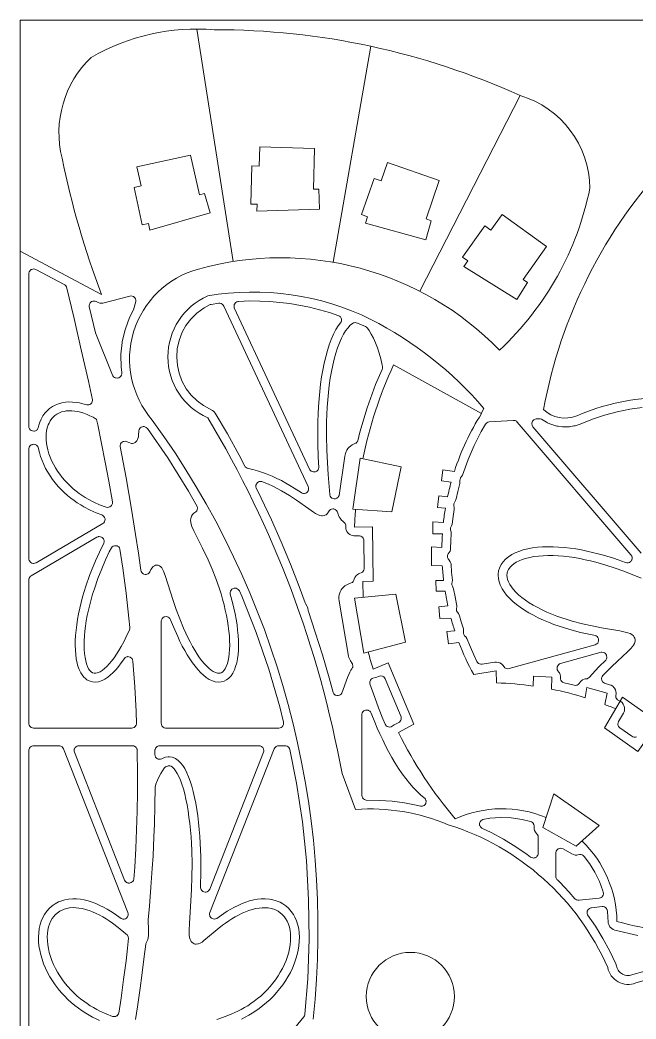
# Model space of a CAD drawing. Header units: inches. Extents: x 36 to 188, y -75 to 56.
# Drawn here: x 146.25 to 161.62, y 30.96 to 55.9 of the extents above; entities that cross this region are included whole.
import ezdxf

# ---------------------------------------------------------------- set-up
doc = ezdxf.new("R2010")
doc.units = ezdxf.units.IN
doc.layers.add('01_ORIGINAL_PLAN', color=7, linetype='CONTINUOUS', lineweight=20)
doc.layers.add('02_CONCEPT_CLOSED_AREAS', color=7, linetype='CONTINUOUS', lineweight=15)

# ---------------------------------------------------------------- blocks, each defined once
blk = doc.blocks.new('03_STARFISH')
at = {"layer": '01_ORIGINAL_PLAN'}
for p, q in [((36.248, 17.906), (36.248, 55.9)), ((36.248, 55.9), (71.442, 55.9))]:
    blk.add_line(p, q, dxfattribs=at)
for points in [[(40.658, 55.675), (41.569, 49.871)], [(45, 55.245), (44.06, 49.85)], [(48.726, 54.013), (46.225, 49.126)], [(38.284, 49.049), (36.248, 50.129)], [(47.087, 44.63), (46.802, 44.667), (46.766, 44.393), (47.006, 44.362)], [(46.916, 43.993), (46.696, 44.016), (46.666, 43.73), (46.862, 43.709)], [(45.044, 43.247), (44.595, 43.241)], [(44.807, 41.482), (44.799, 41.881), (45.061, 41.886), (45.044, 43.247)], [(46.813, 43.357), (46.546, 43.371), (46.546, 43.074), (46.789, 43.074)], [(46.775, 42.728), (46.519, 42.748), (46.519, 42.277), (46.786, 42.274)], [(46.818, 41.908), (46.625, 41.902), (46.633, 41.638), (46.856, 41.638)], [(46.926, 41.27), (46.702, 41.249), (46.728, 40.961), (47.002, 40.962)], [(47.096, 40.651), (46.9, 40.63)], [(46.9, 40.63), (46.939, 40.324), (47.2, 40.358)], [(46.075, 38.317), (45.433, 39.849), (45.059, 39.693)], [(49.053, 39.272), (49.062, 39.519), (49.515, 39.492), (49.513, 39.194)], [(50.35, 38.981), (50.396, 39.232), (50.902, 39.093), (50.842, 38.811)], [(51.286, 38.996), (52.178, 38.364), (51.665, 37.64), (50.837, 38.227), (51.286, 38.996)], [(46.075, 38.317), (45.692, 38.109)], [(49.567, 36.583), (50.703, 35.787), (50.129, 35.27), (49.295, 35.742), (49.567, 36.583)]]:
    blk.add_lwpolyline(points, dxfattribs=at)
for points in [[(43.572, 51.68), (43.598, 52.69), (42.23, 52.734), (42.214, 52.252), (42.035, 52.258), (42.004, 51.303), (42.163, 51.298), (42.158, 51.123), (43.721, 51.177), (43.704, 51.675)], [(40.725, 51.537), (40.502, 52.523), (39.164, 52.23), (39.268, 51.758), (39.093, 51.72), (39.298, 50.787), (39.453, 50.821), (39.491, 50.65), (40.993, 51.087), (40.853, 51.565)], [(46.381, 50.933), (46.709, 51.889), (45.415, 52.34), (45.257, 51.885), (45.088, 51.944), (44.773, 51.041), (44.923, 50.989), (44.866, 50.824), (46.374, 50.409), (46.506, 50.889)], [(48.804, 49.422), (49.389, 50.246), (48.277, 51.045), (47.995, 50.654), (47.85, 50.758), (47.292, 49.982), (47.421, 49.889), (47.319, 49.747), (48.648, 48.921), (48.911, 49.345)], [(45.757, 44.748), (44.738, 44.957), (44.556, 43.684), (45.524, 43.622)], [(45.629, 41.562), (44.593, 41.461), (44.828, 40.095), (45.865, 40.369)]]:
    blk.add_lwpolyline(points, close=True, dxfattribs=at)
for points in [[(44.283, 37.084, 0.090917), (40.931, 45.968, -0.652582), (40.931, 49.011, -0.158741), (45.004, 48.425, -0.098355), (47.824, 46.203), (47.755, 46.078)], [(47.087, 44.63, -0.062406), (47.763, 46.073), (45.572, 47.29, 0.058367), (44.801, 44.944, 0.058367)], [(50.14, 46.014, -0.546754), (57.65, 41.045, 0.171391), (58.184, 40.351, 0.171391)], [(46.916, 43.993, -0.01479), (47.006, 44.362, -0.01479)], [(44.621, 43.68, 0.010358), (44.595, 43.241)], [(46.813, 43.357, -0.013879), (46.862, 43.709)], [(46.775, 42.728, -0.013523), (46.789, 43.074, -0.013523)], [(46.818, 41.908, -0.014342), (46.786, 42.274)], [(46.926, 41.27, -0.014645), (46.856, 41.638)], [(47.096, 40.651, -0.012679), (47.002, 40.962)], [(48.142, 39.35), (48.13, 39.649), (47.57, 39.561, -0.034306), (47.2, 40.358, -0.034306)], [(44.936, 40.124, 0.010564), (45.059, 39.693, 0.010564)], [(45.692, 38.109, 0.060935), (47.109, 35.956, -0.206423), (49.375, 35.99)], [(59.998, 35.322), (60.235, 35.059), (61.831, 36.816), (61.933, 37.418, -0.214593), (63.522, 35.602, 0.212382), (64.188, 33.517, -0.642649), (62.166, 32.15, 0.132984), (51.615, 31.858, -0.471407), (50.913, 32.245)], [(46.935, 35.809, 0.119192), (44.621, 36.188), (44.283, 37.084)], [(50.274, 35.4, -0.198705), (51.143, 33.392, 0.063223), (53.473, 33.07)]]:
    blk.add_lwpolyline(points, format="xyb", dxfattribs=at)
blk.add_circle((45.989, 31.521), 1.1, dxfattribs=at)
for centre, radius, start, end in [((40.658, 50.423), 5.252, 85.2142, 120.0956), ((41.139, 37.317), 18.339, 65.5622, 90.1344), ((39.813, 53.089), 2.593, 133.6015, 194.2753), ((48.026, 51.672), 2.444, 0.7167, 73.3418), ((57.911, 56.571), 21.019, 191.3089, 200.9684), ((61.436, 43.951), 12.326, 136.7478, 169.6154), ((43.034, 53.196), 7.583, 313.0815, 348.6437), ((42.751, 42.34), 7.624, 44.2289, 105.6047), ((41.312, 47.434), 2.33, 105.2161, 220.7715), ((49.852, 46.755), 0.794, 227.0981, 291.2465), ((22.064, 33.195), 21.619, 354.0583, 36.0319), ((47.898, 31.093), 8.26, 81.9573, 88.3074), ((47.898, 31.093), 8.26, 72.7279, 78.7214), ((47.898, 31.093), 8.26, 67.0855, 69.118), ((44.996, 29.643), 6.464, 23.734, 72.5429)]:
    blk.add_arc(centre, radius, start, end, dxfattribs=at)
at = {"layer": '02_CONCEPT_CLOSED_AREAS'}
for points in [[(36.7, 45.714), (36.685, 45.686), (36.675, 45.674), (36.664, 45.663), (36.637, 45.646), (36.606, 45.637), (36.59, 45.636), (36.559, 45.639), (36.529, 45.651), (36.504, 45.67), (36.493, 45.682), (36.484, 45.695), (36.472, 45.724), (36.468, 45.756), (36.468, 49.564), (36.469, 49.579), (36.477, 49.609), (36.483, 49.623), (36.502, 49.647), (36.526, 49.667), (36.54, 49.674), (36.569, 49.682), (36.585, 49.684), (36.615, 49.681), (36.644, 49.67), (37.35, 49.295), (37.365, 49.286), (37.389, 49.263), (37.406, 49.234), (37.596, 48.447), (37.778, 47.666), (37.955, 46.885), (38.056, 46.417), (38.056, 46.402), (38.051, 46.371), (38.038, 46.343), (38.028, 46.33), (38.018, 46.319), (37.992, 46.301), (37.963, 46.29), (37.947, 46.288), (37.916, 46.289), (37.819, 46.318), (37.736, 46.338), (37.647, 46.353), (37.556, 46.362), (37.47, 46.364), (37.381, 46.358), (37.289, 46.342), (37.207, 46.319), (37.126, 46.286), (37.055, 46.248), (36.987, 46.2), (36.924, 46.145), (36.866, 46.08), (36.819, 46.014), (36.776, 45.936), (36.741, 45.856), (36.717, 45.781)], [(37.976, 48.751), (37.977, 48.782), (37.98, 48.797), (37.992, 48.825), (38.001, 48.838), (38.011, 48.849), (38.035, 48.868), (38.063, 48.88), (38.078, 48.883), (38.093, 48.884), (38.123, 48.881), (38.152, 48.87), (38.199, 48.846), (38.238, 48.834), (38.279, 48.829), (38.319, 48.832), (38.986, 49.006), (39.017, 49.01), (39.048, 49.006), (39.077, 48.993), (39.09, 48.985), (39.112, 48.962), (39.128, 48.935), (39.136, 48.905), (39.135, 48.873), (39.08, 48.66), (38.983, 48.472), (38.878, 48.193), (38.869, 48.166), (38.801, 47.877), (38.796, 47.849), (38.765, 47.557), (38.764, 47.529), (38.77, 47.238), (38.789, 47.095), (38.789, 47.063), (38.781, 47.033), (38.766, 47.005), (38.743, 46.983), (38.716, 46.967), (38.701, 46.962), (38.67, 46.957), (38.639, 46.962), (38.624, 46.967), (38.609, 46.974), (38.584, 46.993), (38.565, 47.018), (38.559, 47.033), (38.133, 48.092)], [(41.718, 45.034), (41.423, 45.564), (41.12, 46.08), (41.097, 46.113), (41.081, 46.129), (41.051, 46.153), (40.825, 46.275), (40.671, 46.388), (40.523, 46.532), (40.398, 46.695), (40.29, 46.89), (40.217, 47.083), (40.176, 47.27), (40.159, 47.481), (40.173, 47.692), (40.217, 47.896), (40.297, 48.105), (40.388, 48.27), (40.512, 48.434), (40.658, 48.58), (40.84, 48.714), (40.98, 48.788), (40.993, 48.794), (41.02, 48.801), (41.207, 48.826), (41.237, 48.826), (41.267, 48.818), (41.293, 48.804), (41.315, 48.783), (41.331, 48.758), (43.437, 44.249), (43.447, 44.219), (43.449, 44.204), (43.446, 44.173), (43.435, 44.143), (43.418, 44.118), (43.406, 44.107), (43.38, 44.09), (43.351, 44.08), (43.335, 44.078), (43.32, 44.078), (43.289, 44.085), (43.261, 44.099), (43.086, 44.215), (42.985, 44.277), (42.881, 44.338), (42.771, 44.399), (42.659, 44.456), (42.542, 44.51), (42.419, 44.561), (42.296, 44.606), (42.174, 44.645), (42.056, 44.676), (41.944, 44.699), (41.916, 44.709), (41.89, 44.726), (41.87, 44.748), (41.862, 44.761)], [(41.982, 48.888), (42.486, 48.875), (42.977, 48.824), (43.473, 48.733), (43.969, 48.601), (44.205, 48.516), (44.219, 48.508), (44.242, 48.487), (44.259, 48.459), (44.269, 48.429), (44.27, 48.413), (44.267, 48.381), (44.262, 48.366), (44.246, 48.338), (44.191, 48.263), (44.133, 48.169), (44.074, 48.055), (44.016, 47.924), (43.965, 47.788), (43.919, 47.645), (43.876, 47.49), (43.838, 47.328), (43.804, 47.16), (43.774, 46.989), (43.748, 46.805), (43.726, 46.623), (43.709, 46.438), (43.695, 46.248), (43.685, 46.061), (43.679, 45.876), (43.676, 45.689), (43.679, 45.328), (43.691, 44.989), (43.705, 44.728), (43.698, 44.697), (43.684, 44.669), (43.663, 44.646), (43.651, 44.636), (43.622, 44.623), (43.591, 44.617), (43.56, 44.619), (43.544, 44.624), (43.516, 44.638), (43.504, 44.648), (43.484, 44.672), (43.476, 44.686), (41.594, 48.717), (41.589, 48.748), (41.589, 48.764), (41.596, 48.794), (41.602, 48.808), (41.62, 48.834), (41.631, 48.845), (41.657, 48.862), (41.687, 48.872), (41.702, 48.873)], [(44.211, 44.031), (44.198, 44.002), (44.189, 43.989), (44.166, 43.967), (44.152, 43.958), (44.122, 43.947), (44.091, 43.944), (44.059, 43.95), (44.03, 43.963), (44.017, 43.973), (44.006, 43.984), (43.988, 44.011), (43.978, 44.041), (43.976, 44.057), (43.938, 44.549), (43.919, 44.841), (43.904, 45.164), (43.896, 45.508), (43.899, 45.868), (43.905, 46.053), (43.914, 46.235), (43.928, 46.418), (43.945, 46.599), (43.966, 46.777), (43.991, 46.954), (44.02, 47.123), (44.053, 47.285), (44.089, 47.435), (44.13, 47.581), (44.173, 47.716), (44.22, 47.84), (44.269, 47.953), (44.32, 48.052), (44.373, 48.138), (44.425, 48.209), (44.489, 48.277), (44.542, 48.319), (44.573, 48.335), (44.588, 48.34), (44.62, 48.344), (44.636, 48.343), (44.667, 48.334), (44.868, 48.245), (44.894, 48.229), (44.915, 48.207), (44.96, 48.147), (45.014, 48.06), (45.069, 47.953), (45.119, 47.84), (45.165, 47.716), (45.209, 47.581), (45.248, 47.439), (45.286, 47.281), (45.292, 47.249), (45.295, 47.22), (45.293, 47.206), (45.285, 47.178), (45.121, 46.796), (44.911, 46.214), (44.731, 45.609), (44.68, 45.396), (44.666, 45.369), (44.657, 45.358), (44.635, 45.338), (44.622, 45.331), (44.571, 45.309), (44.538, 45.292), (44.491, 45.258), (44.463, 45.233), (44.432, 45.199), (44.406, 45.162), (44.388, 45.128), (44.367, 45.075), (44.352, 45.012)], [(38.123, 45.954), (38.145, 45.934), (38.153, 45.922), (38.167, 45.895), (38.189, 45.794), (38.284, 45.326), (38.375, 44.858), (38.462, 44.39), (38.555, 43.871), (38.556, 43.856), (38.553, 43.825), (38.543, 43.795), (38.535, 43.782), (38.514, 43.759), (38.501, 43.75), (38.487, 43.742), (38.457, 43.733), (38.426, 43.731), (38.396, 43.738), (38.235, 43.799), (38.093, 43.862), (37.947, 43.938), (37.872, 43.982), (37.797, 44.03), (37.722, 44.082), (37.651, 44.136), (37.577, 44.196), (37.505, 44.261), (37.431, 44.333), (37.363, 44.405), (37.302, 44.477), (37.238, 44.56), (37.184, 44.637), (37.131, 44.721), (37.08, 44.812), (37.037, 44.9), (37.002, 44.982), (36.97, 45.07), (36.942, 45.165), (36.923, 45.245), (36.909, 45.33), (36.9, 45.422), (36.898, 45.494), (36.902, 45.571), (36.912, 45.645), (36.927, 45.714), (36.952, 45.79), (36.973, 45.838), (37.003, 45.893), (37.046, 45.952), (37.077, 45.986), (37.12, 46.025), (37.168, 46.058), (37.219, 46.086), (37.287, 46.113), (37.347, 46.129), (37.398, 46.138), (37.476, 46.144), (37.545, 46.142), (37.617, 46.135), (37.691, 46.122), (37.76, 46.106), (37.844, 46.08), (37.921, 46.051), (37.994, 46.02), (38.076, 45.981)], [(46.937, 42.436), (46.928, 42.45), (46.917, 42.479), (46.914, 42.495), (46.915, 42.526), (46.919, 42.542), (46.932, 42.571), (46.957, 42.605), (46.978, 42.642), (46.99, 42.679), (46.994, 42.703), (46.999, 42.894), (47.008, 43.083), (47.003, 43.124), (46.992, 43.159), (46.989, 43.19), (46.993, 43.22), (46.998, 43.234), (47.014, 43.267), (47.028, 43.309), (47.053, 43.504), (47.08, 43.675), (47.082, 43.716), (47.071, 43.793), (47.075, 43.824), (47.087, 43.854), (47.108, 43.886), (47.118, 43.905), (47.131, 43.946), (47.172, 44.125), (47.224, 44.326), (47.226, 44.37), (47.223, 44.406), (47.228, 44.439), (47.241, 44.469), (47.264, 44.499), (47.286, 44.536), (47.428, 44.929), (47.578, 45.276), (47.755, 45.627), (47.861, 45.807), (47.871, 45.82), (47.895, 45.843), (47.924, 45.859), (47.957, 45.865), (48.558, 45.904), (48.574, 45.904), (48.605, 45.898), (48.633, 45.883), (48.657, 45.862), (51.494, 42.543), (51.512, 42.517), (51.521, 42.487), (51.523, 42.471), (51.52, 42.44), (51.516, 42.425), (51.51, 42.41), (51.492, 42.384), (51.468, 42.364), (51.454, 42.357), (51.424, 42.347), (51.392, 42.346), (51.361, 42.353), (51.175, 42.42), (51.055, 42.461), (50.805, 42.538), (50.672, 42.575), (50.537, 42.609), (50.396, 42.642), (50.256, 42.67), (50.115, 42.694), (49.975, 42.714), (49.835, 42.73), (49.689, 42.742), (49.555, 42.748), (49.419, 42.749), (49.282, 42.744), (49.159, 42.734), (49.038, 42.718), (48.919, 42.697), (48.802, 42.668), (48.695, 42.633), (48.606, 42.596), (48.52, 42.552), (48.437, 42.498), (48.365, 42.44), (48.304, 42.375), (48.257, 42.308), (48.245, 42.289), (48.211, 42.215), (48.191, 42.145), (48.18, 42.064), (48.18, 42.041), (48.185, 41.955), (48.203, 41.874), (48.228, 41.801), (48.277, 41.702), (48.328, 41.622), (48.39, 41.541), (48.462, 41.462), (48.543, 41.385), (48.633, 41.31), (48.726, 41.24), (48.836, 41.166), (48.946, 41.1), (49.06, 41.037), (49.181, 40.976), (49.307, 40.918), (49.439, 40.862), (49.571, 40.811), (49.704, 40.764), (49.835, 40.721), (49.968, 40.681), (50.233, 40.611), (50.36, 40.582), (50.606, 40.529), (50.621, 40.523), (50.647, 40.505), (50.668, 40.481), (50.681, 40.452), (50.687, 40.42), (50.683, 40.388), (50.679, 40.373), (50.663, 40.345), (50.641, 40.322), (50.628, 40.313), (50.599, 40.3), (48.453, 39.708), (48.422, 39.703), (48.391, 39.707), (48.362, 39.719), (48.349, 39.727), (48.327, 39.749), (48.293, 39.796), (48.261, 39.825), (48.223, 39.848), (48.182, 39.862), (48.139, 39.868), (48.096, 39.866), (47.777, 39.816), (47.746, 39.815), (47.717, 39.822), (47.69, 39.836), (47.667, 39.856), (47.65, 39.882), (47.57, 40.047), (47.486, 40.238), (47.395, 40.46), (47.37, 40.497), (47.341, 40.528), (47.323, 40.556), (47.314, 40.588), (47.312, 40.605), (47.316, 40.654), (47.311, 40.697), (47.257, 40.87), (47.214, 41.021), (47.198, 41.062), (47.187, 41.081), (47.156, 41.121), (47.142, 41.151), (47.136, 41.183), (47.136, 41.2), (47.145, 41.25), (47.146, 41.272), (47.141, 41.316), (47.104, 41.494), (47.068, 41.696), (47.052, 41.738), (47.036, 41.767), (47.027, 41.799), (47.027, 41.833), (47.035, 41.868), (47.038, 41.911), (47.019, 42.11), (47.003, 42.311), (46.997, 42.338), (46.983, 42.373), (46.959, 42.41)], [(38.747, 45.254), (38.749, 45.285), (38.753, 45.3), (38.759, 45.314), (38.776, 45.34), (38.798, 45.36), (38.825, 45.375), (38.84, 45.379), (38.87, 45.382), (38.901, 45.377), (38.985, 45.339), (39.033, 45.33), (39.055, 45.33), (39.086, 45.337), (39.106, 45.344), (39.124, 45.354), (39.147, 45.374), (39.162, 45.39), (39.182, 45.424), (39.191, 45.448), (39.202, 45.492), (39.207, 45.534), (39.211, 45.644), (39.219, 45.675), (39.236, 45.703), (39.246, 45.715), (39.272, 45.734), (39.302, 45.745), (39.318, 45.748), (39.349, 45.747), (39.365, 45.743), (39.394, 45.73), (39.407, 45.721), (39.429, 45.697), (39.934, 44.968), (40.454, 44.138), (40.668, 43.756), (40.676, 43.724), (40.676, 43.708), (40.671, 43.676), (40.665, 43.661), (40.657, 43.646), (40.635, 43.622), (40.589, 43.587), (40.556, 43.554), (40.53, 43.515), (40.518, 43.488), (40.508, 43.449), (40.505, 43.409), (40.509, 43.357), (40.519, 43.31), (40.539, 43.25), (40.584, 43.147), (40.805, 42.711), (40.945, 42.418), (41.042, 42.193), (41.136, 41.952), (41.224, 41.7), (41.265, 41.569), (41.304, 41.436), (41.339, 41.302), (41.371, 41.168), (41.4, 41.034), (41.424, 40.902), (41.445, 40.772), (41.461, 40.645), (41.472, 40.521), (41.479, 40.397), (41.48, 40.289), (41.478, 40.181), (41.47, 40.081), (41.458, 39.989), (41.442, 39.905), (41.422, 39.832), (41.395, 39.757), (41.367, 39.702), (41.337, 39.659), (41.306, 39.628), (41.271, 39.604), (41.244, 39.594), (41.212, 39.59), (41.173, 39.594), (41.129, 39.606), (41.068, 39.636), (41.017, 39.669), (40.963, 39.713), (40.907, 39.766), (40.848, 39.829), (40.788, 39.901), (40.731, 39.977), (40.668, 40.07), (40.608, 40.165), (40.551, 40.262), (40.492, 40.372), (40.436, 40.482), (40.383, 40.594), (40.33, 40.712), (40.233, 40.949), (40.146, 41.181), (40.068, 41.407), (39.872, 42.03), (39.829, 42.143), (39.806, 42.191), (39.783, 42.226), (39.758, 42.253), (39.74, 42.267), (39.726, 42.276), (39.697, 42.286), (39.674, 42.291), (39.652, 42.291), (39.63, 42.286), (39.601, 42.276), (39.572, 42.256), (39.544, 42.226), (39.516, 42.182), (39.487, 42.119), (39.468, 42.094), (39.443, 42.075), (39.414, 42.062), (39.399, 42.059), (39.368, 42.059), (39.337, 42.067), (39.323, 42.073), (39.31, 42.082), (39.287, 42.104), (39.271, 42.131), (39.263, 42.162), (39.204, 42.585), (39.134, 43.056), (39.033, 43.685), (38.895, 44.469)], [(36.469, 45.202), (36.477, 45.232), (36.492, 45.259), (36.513, 45.281), (36.54, 45.297), (36.554, 45.302), (36.585, 45.307), (36.615, 45.304), (36.63, 45.299), (36.657, 45.285), (36.68, 45.264), (36.689, 45.251), (36.702, 45.223), (36.731, 45.101), (36.76, 45.002), (36.797, 44.902), (36.84, 44.801), (36.888, 44.705), (36.939, 44.613), (37.001, 44.515), (37.063, 44.426), (37.129, 44.342), (37.203, 44.254), (37.277, 44.176), (37.354, 44.1), (37.433, 44.03), (37.515, 43.962), (37.597, 43.901), (37.678, 43.844), (37.762, 43.792), (37.843, 43.744), (38.001, 43.662), (38.148, 43.597), (38.291, 43.542), (38.319, 43.527), (38.343, 43.506), (38.36, 43.479), (38.369, 43.448), (38.37, 43.432), (38.367, 43.4), (38.355, 43.371), (38.336, 43.345), (38.311, 43.326), (36.648, 42.35), (36.62, 42.338), (36.588, 42.333), (36.573, 42.334), (36.542, 42.342), (36.515, 42.358), (36.503, 42.368), (36.484, 42.393), (36.477, 42.407), (36.469, 42.438), (36.468, 42.453)], [(42.14, 44.221), (42.136, 44.236), (42.134, 44.268), (42.136, 44.284), (42.147, 44.314), (42.155, 44.327), (42.176, 44.351), (42.189, 44.36), (42.217, 44.374), (42.248, 44.38), (42.28, 44.377), (42.342, 44.355), (42.449, 44.31), (42.559, 44.26), (42.666, 44.205), (42.77, 44.148), (42.874, 44.088), (42.971, 44.028), (43.15, 43.909), (43.452, 43.692), (43.571, 43.61), (43.624, 43.578), (43.671, 43.553), (43.73, 43.531), (43.774, 43.523), (43.797, 43.522), (43.836, 43.528), (43.858, 43.535), (43.884, 43.549), (43.917, 43.575), (43.933, 43.596), (43.96, 43.643), (43.981, 43.666), (43.993, 43.675), (44.021, 43.688), (44.051, 43.694), (44.082, 43.692), (44.111, 43.682), (44.124, 43.674), (44.148, 43.655), (44.165, 43.629), (44.171, 43.615), (44.186, 43.563), (44.199, 43.528), (44.216, 43.494), (44.236, 43.462), (44.273, 43.416), (44.301, 43.39), (44.341, 43.357), (44.361, 43.331), (44.368, 43.316), (44.376, 43.284), (44.375, 43.23), (44.381, 43.188), (44.387, 43.168), (44.404, 43.133), (44.43, 43.096), (44.445, 43.081), (44.478, 43.055), (44.496, 43.045), (44.535, 43.029), (44.577, 43.022), (44.722, 43.022), (44.753, 43.014), (44.78, 42.999), (44.792, 42.989), (44.811, 42.964), (44.818, 42.95), (44.827, 42.92), (44.828, 42.904), (44.837, 42.212), (44.836, 42.197), (44.828, 42.166), (44.813, 42.139), (44.791, 42.116), (44.763, 42.1), (44.731, 42.09), (44.692, 42.073), (44.659, 42.05), (44.64, 42.033), (44.625, 42.015), (44.603, 41.981), (44.594, 41.961), (44.58, 41.912), (44.573, 41.897), (44.564, 41.883), (44.541, 41.86), (44.512, 41.844), (44.455, 41.826), (44.402, 41.801), (44.356, 41.771), (44.312, 41.732), (44.287, 41.703), (44.266, 41.674), (44.239, 41.626), (44.218, 41.57), (44.207, 41.518), (44.203, 41.459), (44.208, 41.394), (44.446, 40.019), (44.456, 39.98), (44.475, 39.931), (44.492, 39.897), (44.535, 39.836), (44.543, 39.822), (44.548, 39.807), (44.553, 39.776), (44.55, 39.745), (44.545, 39.73), (44.53, 39.703), (44.505, 39.667), (44.479, 39.62), (44.45, 39.556), (44.42, 39.484), (44.278, 39.097), (44.26, 39.071), (44.235, 39.05), (44.221, 39.043), (44.19, 39.034), (44.174, 39.032), (44.158, 39.033), (44.127, 39.041), (44.113, 39.047), (44.087, 39.067), (44.076, 39.079), (44.06, 39.106), (43.962, 39.474), (43.796, 40.046), (43.616, 40.62), (43.443, 41.132), (43.438, 41.148), (43.432, 41.211), (43.417, 41.257), (43.409, 41.276), (43.374, 41.328), (43.366, 41.345), (43.216, 41.759), (42.999, 42.314), (42.766, 42.873), (42.522, 43.423), (42.268, 43.962)], [(36.469, 41.936), (36.477, 41.966), (36.492, 41.993), (36.502, 42.004), (36.527, 42.024), (38.166, 42.985), (38.195, 42.998), (38.21, 43.001), (38.225, 43.002), (38.255, 42.999), (38.284, 42.988), (38.297, 42.979), (38.309, 42.97), (38.329, 42.946), (38.342, 42.918), (38.345, 42.903), (38.347, 42.872), (38.34, 42.842), (38.23, 42.613), (38.132, 42.396), (38.033, 42.158), (37.985, 42.029), (37.894, 41.768), (37.85, 41.63), (37.811, 41.494), (37.774, 41.356), (37.74, 41.214), (37.711, 41.077), (37.686, 40.939), (37.664, 40.803), (37.647, 40.667), (37.635, 40.534), (37.628, 40.409), (37.626, 40.288), (37.629, 40.17), (37.638, 40.057), (37.652, 39.947), (37.672, 39.846), (37.695, 39.763), (37.725, 39.682), (37.762, 39.604), (37.813, 39.527), (37.853, 39.482), (37.87, 39.466), (37.919, 39.428), (37.977, 39.398), (37.999, 39.389), (38.059, 39.374), (38.13, 39.37), (38.207, 39.379), (38.297, 39.409), (38.368, 39.445), (38.436, 39.489), (38.499, 39.539), (38.571, 39.605), (38.644, 39.684), (38.711, 39.764), (38.774, 39.849), (38.852, 39.962), (38.875, 39.983), (38.889, 39.992), (38.918, 40.002), (38.934, 40.005), (38.965, 40.004), (38.995, 39.994), (39.009, 39.986), (39.033, 39.966), (39.043, 39.954), (39.058, 39.926), (39.064, 39.895), (39.11, 39.255), (39.143, 38.632), (39.154, 38.329), (39.147, 38.297), (39.14, 38.283), (39.121, 38.257), (39.109, 38.246), (39.096, 38.237), (39.067, 38.224), (39.035, 38.22), (36.588, 38.22), (36.557, 38.224), (36.528, 38.236), (36.515, 38.245), (36.493, 38.267), (36.477, 38.294), (36.469, 38.324), (36.468, 38.34)], [(38.528, 42.722), (38.55, 42.746), (38.576, 42.764), (38.607, 42.774), (38.639, 42.775), (38.67, 42.768), (38.685, 42.761), (38.711, 42.743), (38.731, 42.718), (38.743, 42.689), (38.813, 42.21), (38.893, 41.588), (38.965, 40.965), (38.989, 40.733), (38.988, 40.702), (38.979, 40.672), (38.891, 40.482), (38.835, 40.372), (38.775, 40.262), (38.716, 40.161), (38.656, 40.066), (38.596, 39.977), (38.535, 39.896), (38.474, 39.824), (38.414, 39.76), (38.356, 39.706), (38.3, 39.662), (38.247, 39.629), (38.197, 39.606), (38.173, 39.598), (38.138, 39.591), (38.095, 39.592), (38.056, 39.604), (38.02, 39.628), (37.99, 39.659), (37.96, 39.702), (37.932, 39.757), (37.908, 39.822), (37.887, 39.897), (37.87, 39.981), (37.857, 40.081), (37.849, 40.181), (37.846, 40.289), (37.848, 40.402), (37.855, 40.521), (37.866, 40.645), (37.882, 40.768), (37.902, 40.902), (37.927, 41.034), (37.955, 41.168), (37.987, 41.302), (38.022, 41.433), (38.061, 41.566), (38.103, 41.7), (38.191, 41.952), (38.286, 42.195), (38.382, 42.418), (38.476, 42.618)], [(39.774, 40.9), (39.783, 40.93), (39.799, 40.957), (39.821, 40.98), (39.849, 40.995), (39.864, 41), (39.895, 41.004), (39.927, 40.999), (39.942, 40.994), (39.969, 40.977), (39.99, 40.954), (40.005, 40.927), (40.077, 40.745), (40.183, 40.504), (40.239, 40.385), (40.297, 40.27), (40.359, 40.155), (40.42, 40.05), (40.484, 39.949), (40.552, 39.85), (40.616, 39.764), (40.682, 39.684), (40.757, 39.604), (40.826, 39.54), (40.897, 39.484), (40.97, 39.438), (41.048, 39.401), (41.12, 39.379), (41.197, 39.37), (41.268, 39.374), (41.341, 39.393), (41.403, 39.425), (41.46, 39.469), (41.514, 39.527), (41.56, 39.595), (41.598, 39.672), (41.629, 39.756), (41.656, 39.854), (41.675, 39.952), (41.689, 40.059), (41.697, 40.169), (41.7, 40.283), (41.698, 40.41), (41.691, 40.536), (41.679, 40.667), (41.663, 40.803), (41.641, 40.938), (41.616, 41.077), (41.587, 41.214), (41.553, 41.353), (41.496, 41.563), (41.491, 41.594), (41.492, 41.61), (41.499, 41.64), (41.514, 41.667), (41.536, 41.69), (41.563, 41.706), (41.593, 41.715), (41.624, 41.716), (41.639, 41.713), (41.668, 41.702), (41.694, 41.684), (41.713, 41.66), (41.721, 41.646), (41.781, 41.512), (42.137, 40.61), (42.454, 39.688), (42.729, 38.753), (42.823, 38.369), (42.826, 38.338), (42.822, 38.307), (42.809, 38.279), (42.801, 38.266), (42.79, 38.254), (42.766, 38.236), (42.737, 38.224), (42.706, 38.22), (39.893, 38.22), (39.878, 38.221), (39.847, 38.229), (39.82, 38.245), (39.798, 38.267), (39.789, 38.28), (39.777, 38.309), (39.773, 38.34)], [(49.671, 39.648), (49.656, 39.675), (49.651, 39.69), (49.648, 39.72), (49.653, 39.751), (49.665, 39.779), (49.683, 39.803), (49.708, 39.822), (49.736, 39.834), (50.753, 40.113), (50.769, 40.115), (50.8, 40.111), (50.829, 40.099), (50.854, 40.08), (50.864, 40.068), (50.88, 40.041), (50.885, 40.026), (50.889, 39.994), (50.888, 39.979), (50.88, 39.948), (50.864, 39.921), (50.694, 39.749), (50.611, 39.661), (50.452, 39.482), (50.426, 39.464), (50.412, 39.458), (50.397, 39.453), (50.348, 39.447), (50.327, 39.441), (50.288, 39.424), (50.267, 39.41), (50.237, 39.384), (50.223, 39.368), (50.199, 39.332), (50.177, 39.31), (50.149, 39.294), (50.135, 39.289), (50.103, 39.285), (50.072, 39.289), (49.827, 39.351), (49.811, 39.356), (49.783, 39.371), (49.76, 39.393), (49.744, 39.421), (49.736, 39.452), (49.734, 39.513), (49.725, 39.556), (49.708, 39.597), (49.696, 39.616)], [(44.978, 39.329), (44.975, 39.36), (44.977, 39.375), (44.986, 39.405), (44.993, 39.419), (45.013, 39.443), (45.038, 39.461), (45.052, 39.467), (45.124, 39.482), (45.219, 39.52), (45.251, 39.524), (45.282, 39.52), (45.296, 39.516), (45.324, 39.5), (45.346, 39.478), (45.362, 39.451), (45.759, 38.5), (45.763, 38.469), (45.758, 38.437), (45.753, 38.422), (45.737, 38.394), (45.714, 38.372), (45.587, 38.302), (45.535, 38.266), (45.506, 38.253), (45.475, 38.247), (45.443, 38.251), (45.414, 38.262), (45.388, 38.281), (45.377, 38.293), (45.361, 38.321), (45.305, 38.452), (45.196, 38.727), (45.101, 38.982)], [(44.78, 38.568), (44.788, 38.598), (44.804, 38.625), (44.827, 38.648), (44.84, 38.656), (44.869, 38.668), (44.901, 38.672), (44.932, 38.667), (44.947, 38.662), (44.974, 38.646), (44.996, 38.623), (45.011, 38.596), (45.101, 38.37), (45.163, 38.223), (45.229, 38.076), (45.298, 37.928), (45.371, 37.78), (45.447, 37.633), (45.527, 37.489), (45.61, 37.348), (45.695, 37.213), (45.782, 37.083), (45.873, 36.96), (45.964, 36.844), (46.055, 36.74), (46.149, 36.642), (46.244, 36.554), (46.335, 36.481), (46.347, 36.471), (46.365, 36.446), (46.376, 36.417), (46.379, 36.402), (46.38, 36.386), (46.376, 36.355), (46.371, 36.341), (46.355, 36.314), (46.333, 36.292), (46.306, 36.277), (46.292, 36.272), (46.261, 36.268), (46.245, 36.268), (46.132, 36.296), (45.843, 36.352), (45.537, 36.393), (45.217, 36.417), (44.888, 36.421), (44.857, 36.428), (44.842, 36.435), (44.816, 36.454), (44.796, 36.479), (44.784, 36.509), (44.779, 36.541)], [(39.089, 34.448), (39.079, 34.418), (39.062, 34.393), (39.051, 34.382), (39.026, 34.364), (38.997, 34.354), (38.982, 34.351), (38.951, 34.353), (38.936, 34.356), (38.908, 34.369), (38.895, 34.378), (38.874, 34.4), (38.859, 34.427), (37.607, 37.616), (37.599, 37.646), (37.598, 37.662), (37.603, 37.692), (37.608, 37.707), (37.624, 37.734), (37.634, 37.745), (37.646, 37.756), (37.673, 37.771), (37.687, 37.776), (37.718, 37.78), (39.054, 37.78), (39.085, 37.776), (39.113, 37.764), (39.126, 37.756), (39.148, 37.734), (39.164, 37.707), (39.169, 37.693), (39.174, 37.662), (39.18, 37.078), (39.178, 36.612), (39.17, 36.145), (39.156, 35.679), (39.136, 35.212), (39.11, 34.746)], [(39.615, 37.674), (39.618, 37.689), (39.629, 37.719), (39.638, 37.732), (39.66, 37.755), (39.673, 37.764), (39.703, 37.776), (39.734, 37.78), (42.211, 37.78), (42.242, 37.776), (42.271, 37.764), (42.284, 37.756), (42.306, 37.734), (42.321, 37.707), (42.327, 37.692), (42.331, 37.662), (42.33, 37.646), (42.323, 37.616), (40.982, 34.203), (40.975, 34.189), (40.956, 34.163), (40.944, 34.152), (40.916, 34.136), (40.886, 34.128), (40.87, 34.127), (40.838, 34.131), (40.809, 34.144), (40.784, 34.164), (40.765, 34.19), (40.758, 34.204), (40.751, 34.235), (40.759, 34.663), (40.757, 35.003), (40.745, 35.348), (40.734, 35.521), (40.72, 35.692), (40.704, 35.862), (40.684, 36.027), (40.661, 36.186), (40.634, 36.344), (40.604, 36.49), (40.571, 36.635), (40.534, 36.768), (40.494, 36.894), (40.454, 37.004), (40.409, 37.106), (40.357, 37.208), (40.308, 37.284), (40.256, 37.352), (40.193, 37.415), (40.131, 37.459), (40.108, 37.472), (40.041, 37.497), (39.977, 37.506), (39.948, 37.506), (39.881, 37.495), (39.819, 37.47), (39.787, 37.453), (39.757, 37.443), (39.725, 37.442), (39.694, 37.449), (39.679, 37.456), (39.653, 37.474), (39.633, 37.499), (39.62, 37.528), (39.616, 37.559)], [(47.77, 35.723), (47.745, 35.744), (47.736, 35.756), (47.721, 35.785), (47.717, 35.8), (47.715, 35.832), (47.717, 35.848), (47.728, 35.878), (47.746, 35.904), (47.77, 35.925), (47.799, 35.938), (47.969, 35.968), (48.236, 35.986), (48.503, 35.977), (48.78, 35.939), (48.985, 35.889), (49.013, 35.879), (49.038, 35.861), (49.058, 35.837), (49.065, 35.824), (49.071, 35.81), (49.076, 35.78), (49.075, 35.746), (49.078, 35.703), (49.09, 35.662), (49.109, 35.623), (49.163, 35.558), (49.176, 35.528), (49.179, 35.512), (49.18, 35.097), (49.176, 35.066), (49.171, 35.051), (49.164, 35.037), (49.145, 35.012), (49.133, 35.002), (49.106, 34.986), (49.091, 34.981), (49.06, 34.977), (49.045, 34.978), (49.014, 34.986), (48.987, 35.002), (48.901, 35.067), (48.618, 35.26), (48.315, 35.444), (48.002, 35.612)], [(50.209, 35.064), (50.241, 35.065), (50.273, 35.057), (50.301, 35.041), (50.324, 35.018), (50.459, 34.84), (50.595, 34.621), (50.708, 34.39), (50.794, 34.16), (50.803, 34.128), (50.807, 34.097), (50.806, 34.081), (50.798, 34.051), (50.782, 34.023), (50.771, 34.012), (50.746, 33.993), (50.732, 33.986), (50.701, 33.978), (50.199, 33.921), (50.165, 33.922), (50.133, 33.932), (50.106, 33.95), (50.094, 33.962), (49.953, 34.126), (49.717, 34.374), (49.658, 34.43), (49.647, 34.442), (49.63, 34.47), (49.621, 34.501), (49.62, 34.518), (49.62, 35.1), (49.621, 35.115), (49.629, 35.145), (49.645, 35.172), (49.655, 35.184), (49.68, 35.203), (49.708, 35.215), (49.739, 35.22), (49.77, 35.216), (49.799, 35.204), (50.021, 35.079), (50.059, 35.062), (50.1, 35.052), (50.143, 35.051), (50.164, 35.053)], [(38.712, 31.103), (38.707, 31.089), (38.692, 31.063), (38.67, 31.041), (38.658, 31.033), (38.63, 31.021), (38.615, 31.018), (38.585, 31.017), (38.555, 31.024), (38.396, 31.086), (38.243, 31.156), (38.164, 31.196), (38.083, 31.241), (38, 31.29), (37.922, 31.342), (37.839, 31.4), (37.757, 31.464), (37.676, 31.532), (37.592, 31.608), (37.515, 31.685), (37.441, 31.767), (37.373, 31.848), (37.306, 31.937), (37.24, 32.033), (37.182, 32.128), (37.132, 32.22), (37.084, 32.318), (37.043, 32.417), (37.007, 32.517), (36.978, 32.616), (36.956, 32.715), (36.94, 32.811), (36.931, 32.906), (36.929, 33.006), (36.934, 33.095), (36.945, 33.179), (36.963, 33.259), (36.983, 33.322), (37.012, 33.39), (37.053, 33.463), (37.093, 33.519), (37.128, 33.559), (37.177, 33.603), (37.242, 33.648), (37.299, 33.679), (37.349, 33.699), (37.415, 33.718), (37.486, 33.731), (37.571, 33.738), (37.647, 33.736), (37.718, 33.729), (37.8, 33.715), (37.884, 33.695), (37.976, 33.666), (38.061, 33.634), (38.146, 33.596), (38.226, 33.557), (38.314, 33.508), (38.396, 33.459), (38.473, 33.409), (38.553, 33.353), (38.699, 33.243), (38.891, 33.083), (38.927, 33.051), (38.937, 33.037), (38.951, 33.008), (38.957, 32.975), (38.93, 32.723), (38.893, 32.412), (38.834, 31.945), (38.769, 31.478)]]:
    blk.add_lwpolyline(points, close=True, dxfattribs=at)
for points in [[(51.748, 42.586), (49.048, 45.743), (49.039, 45.756), (49.025, 45.784), (49.02, 45.814), (49.02, 45.83), (49.026, 45.861), (49.04, 45.888), (49.05, 45.901), (49.073, 45.921), (49.101, 45.935), (49.132, 45.941), (49.212, 45.945), (49.228, 45.943), (49.258, 45.932), (49.383, 45.856), (49.41, 45.842), (49.512, 45.8), (49.541, 45.79), (49.647, 45.762), (49.677, 45.756), (49.786, 45.743), (49.816, 45.742), (49.927, 45.744), (49.957, 45.746), (50.067, 45.764), (50.097, 45.771), (50.223, 45.811), (50.535, 45.937), (50.836, 46.037), (51.147, 46.119), (51.461, 46.181), (51.777, 46.224)], [(51.634, 38.005), (51.604, 37.996), (51.573, 37.994), (51.542, 38.001), (51.515, 38.016), (51.218, 38.226), (51.205, 38.237), (51.185, 38.262), (51.177, 38.276), (51.168, 38.307), (51.167, 38.323), (51.171, 38.355), (51.184, 38.385), (51.304, 38.591), (51.322, 38.631), (51.329, 38.655), (51.334, 38.696), (51.331, 38.737), (51.326, 38.761), (51.319, 38.782), (51.3, 38.819), (51.271, 38.856), (51.237, 38.884), (51.161, 38.925), (51.15, 38.934), (51.131, 38.958), (51.119, 38.985), (51.114, 39.015), (51.122, 39.092), (51.117, 39.136), (51.104, 39.178), (51.083, 39.217), (51.07, 39.235), (51.038, 39.266), (51.001, 39.289), (50.96, 39.305), (50.835, 39.341), (50.808, 39.356), (50.786, 39.378), (50.778, 39.391), (50.766, 39.419), (50.761, 39.449), (50.762, 39.465), (50.764, 39.48), (50.776, 39.509), (50.794, 39.534), (50.851, 39.595), (51.008, 39.752), (51.156, 39.893), (51.404, 40.121), (51.492, 40.208), (51.534, 40.257), (51.559, 40.292), (51.582, 40.335), (51.591, 40.361), (51.599, 40.402), (51.598, 40.427), (51.59, 40.467), (51.577, 40.492), (51.556, 40.523), (51.512, 40.56), (51.47, 40.582), (51.413, 40.603), (51.351, 40.62), (51.218, 40.648), (50.756, 40.726), (50.529, 40.77), (50.283, 40.826), (50.029, 40.893), (49.9, 40.931), (49.772, 40.973), (49.647, 41.018), (49.522, 41.066), (49.395, 41.119), (49.28, 41.172), (49.166, 41.23), (49.057, 41.29), (48.954, 41.352), (48.858, 41.416), (48.771, 41.482), (48.691, 41.548), (48.621, 41.615), (48.554, 41.689), (48.509, 41.747), (48.468, 41.81), (48.438, 41.871), (48.416, 41.93), (48.404, 41.984), (48.4, 42.036), (48.404, 42.085), (48.416, 42.133), (48.437, 42.18), (48.478, 42.239), (48.519, 42.281), (48.569, 42.322), (48.63, 42.361), (48.7, 42.397), (48.78, 42.429), (48.861, 42.456), (48.967, 42.482), (49.071, 42.501), (49.183, 42.515), (49.301, 42.525), (49.423, 42.529), (49.55, 42.528), (49.676, 42.522), (49.813, 42.511), (49.948, 42.496), (50.083, 42.476), (50.218, 42.453), (50.35, 42.426), (50.483, 42.396), (50.616, 42.362), (50.866, 42.291), (51.101, 42.213), (51.317, 42.135), (51.746, 41.967)], [(36.468, 29.552), (36.469, 37.676), (36.477, 37.706), (36.484, 37.72), (36.503, 37.745), (36.528, 37.764), (36.542, 37.771), (36.572, 37.779), (37.24, 37.779), (37.271, 37.771), (37.298, 37.754), (37.32, 37.732), (37.336, 37.704), (38.942, 33.615), (38.95, 33.585), (38.949, 33.554), (38.941, 33.524), (38.934, 33.51), (38.925, 33.497), (38.903, 33.475), (38.877, 33.46), (38.847, 33.452), (38.816, 33.452), (38.8, 33.455), (38.772, 33.466), (38.596, 33.591), (38.51, 33.647), (38.423, 33.699), (38.332, 33.75), (38.24, 33.795), (38.139, 33.84), (38.047, 33.875), (37.951, 33.905), (37.847, 33.93), (37.755, 33.946), (37.66, 33.956), (37.565, 33.958), (37.46, 33.95), (37.366, 33.933), (37.288, 33.911), (37.207, 33.879), (37.127, 33.836), (37.049, 33.783), (36.981, 33.722), (36.914, 33.647), (36.859, 33.568), (36.815, 33.489), (36.778, 33.4), (36.75, 33.314), (36.729, 33.218), (36.714, 33.105), (36.708, 33.002), (36.711, 32.893), (36.721, 32.785), (36.739, 32.674), (36.765, 32.562), (36.797, 32.45), (36.837, 32.339), (36.883, 32.229), (36.936, 32.12), (36.995, 32.012), (37.058, 31.909), (37.125, 31.812), (37.198, 31.715), (37.276, 31.621), (37.357, 31.533), (37.441, 31.448), (37.527, 31.369), (37.614, 31.296), (37.705, 31.226), (37.798, 31.16), (37.888, 31.101), (37.973, 31.05), (38.06, 31.002), (38.147, 30.958), (38.233, 30.917)], [(41.779, 30.956), (41.869, 31.002), (41.956, 31.05), (42.041, 31.101), (42.131, 31.16), (42.22, 31.222), (42.31, 31.292), (42.4, 31.367), (42.489, 31.448), (42.57, 31.53), (42.65, 31.618), (42.732, 31.716), (42.805, 31.812), (42.871, 31.908), (42.935, 32.013), (42.994, 32.12), (43.046, 32.229), (43.092, 32.338), (43.134, 32.457), (43.166, 32.567), (43.191, 32.679), (43.208, 32.785), (43.218, 32.895), (43.221, 33.002), (43.216, 33.105), (43.202, 33.209), (43.182, 33.304), (43.149, 33.408), (43.109, 33.499), (43.069, 33.571), (43.018, 33.644), (42.949, 33.722), (42.878, 33.785), (42.806, 33.835), (42.737, 33.872), (42.641, 33.911), (42.561, 33.934), (42.472, 33.95), (42.367, 33.958), (42.269, 33.956), (42.175, 33.946), (42.083, 33.93), (41.978, 33.905), (41.883, 33.875), (41.79, 33.84), (41.69, 33.795), (41.597, 33.75), (41.505, 33.699), (41.417, 33.646), (41.333, 33.591), (41.158, 33.466), (41.129, 33.455), (41.098, 33.451), (41.067, 33.455), (41.039, 33.467), (41.026, 33.475), (41.004, 33.497), (40.988, 33.524), (40.983, 33.539), (40.979, 33.569), (40.98, 33.585), (40.987, 33.615), (42.594, 37.704), (42.609, 37.732), (42.631, 37.754), (42.644, 37.763), (42.674, 37.776), (42.705, 37.78), (42.867, 37.78), (42.882, 37.779), (42.911, 37.772), (42.937, 37.757), (42.959, 37.737), (42.975, 37.712), (42.985, 37.683), (43.15, 36.844), (43.294, 35.879), (43.394, 34.912), (43.45, 33.935), (43.462, 32.953), (43.427, 31.963), (43.356, 31.079), (43.354, 31.065), (43.345, 31.038), (43.33, 31.014), (42.999, 30.601)], [(39.134, 30.944), (39.182, 31.259), (39.248, 31.73), (39.29, 32.045), (39.349, 32.516), (39.385, 32.83), (39.393, 32.861), (39.419, 32.906), (39.436, 32.942), (39.448, 32.986), (39.455, 33.041), (39.458, 33.105), (39.458, 33.177), (39.447, 33.432), (39.478, 33.775), (39.516, 34.246), (39.549, 34.718), (39.567, 35.033), (39.589, 35.504), (39.601, 35.82), (39.613, 36.291), (39.62, 36.746), (39.641, 36.817), (39.68, 36.921), (39.719, 37.012), (39.76, 37.091), (39.8, 37.156), (39.849, 37.218), (39.874, 37.242), (39.897, 37.26), (39.925, 37.274), (39.941, 37.278), (39.957, 37.281), (39.989, 37.278), (40.019, 37.268), (40.056, 37.242), (40.091, 37.206), (40.13, 37.156), (40.17, 37.091), (40.21, 37.012), (40.25, 36.921), (40.286, 36.822), (40.324, 36.702), (40.358, 36.577), (40.389, 36.443), (40.418, 36.301), (40.443, 36.154), (40.465, 35.999), (40.485, 35.838), (40.502, 35.671), (40.515, 35.504), (40.525, 35.337), (40.533, 35.166), (40.54, 34.831), (40.537, 34.504), (40.528, 34.194), (40.514, 33.91), (40.478, 33.34), (40.471, 33.175), (40.473, 33.051), (40.48, 32.996), (40.493, 32.942), (40.516, 32.895), (40.535, 32.873), (40.567, 32.847), (40.591, 32.836), (40.618, 32.829), (40.646, 32.826), (40.687, 32.831), (40.705, 32.836), (40.74, 32.851), (40.79, 32.88), (40.838, 32.915), (40.929, 32.989), (41.164, 33.189), (41.302, 33.298), (41.376, 33.353), (41.457, 33.409), (41.537, 33.461), (41.615, 33.508), (41.699, 33.554), (41.788, 33.599), (41.874, 33.636), (41.96, 33.668), (42.045, 33.695), (42.129, 33.715), (42.212, 33.729), (42.292, 33.737), (42.37, 33.737), (42.444, 33.731), (42.514, 33.718), (42.58, 33.699), (42.642, 33.673), (42.688, 33.648), (42.742, 33.612), (42.791, 33.568), (42.836, 33.519), (42.877, 33.463), (42.912, 33.401), (42.946, 33.322), (42.969, 33.248), (42.986, 33.169), (42.997, 33.085), (43.001, 32.997), (42.998, 32.906), (42.989, 32.811), (42.974, 32.715), (42.953, 32.623), (42.922, 32.517), (42.887, 32.417), (42.848, 32.324), (42.797, 32.22), (42.744, 32.123), (42.689, 32.033), (42.623, 31.937), (42.559, 31.852), (42.488, 31.767), (42.414, 31.685), (42.337, 31.608), (42.254, 31.532), (42.177, 31.467), (42.094, 31.403), (42.008, 31.342), (41.929, 31.29), (41.847, 31.241), (41.766, 31.196), (41.686, 31.156), (41.534, 31.086), (41.393, 31.031), (41.157, 30.944)], [(52.2, 32.252), (51.482, 32.05), (51.456, 32.046), (51.418, 32.044), (51.391, 32.046), (51.341, 32.055), (51.28, 32.08), (51.226, 32.118), (51.191, 32.156), (51.175, 32.177), (51.15, 32.223), (51.123, 32.309), (51.112, 32.339), (50.963, 32.654), (50.793, 32.969), (50.607, 33.274), (50.412, 33.56), (50.402, 33.589), (50.399, 33.605), (50.399, 33.62), (50.404, 33.65), (50.417, 33.678), (50.426, 33.691), (50.448, 33.712), (50.461, 33.72), (50.49, 33.732), (50.505, 33.734), (50.771, 33.765), (50.801, 33.764), (50.831, 33.756), (50.857, 33.741), (50.879, 33.72), (50.894, 33.694), (50.9, 33.68), (50.906, 33.643), (50.924, 33.378), (50.927, 33.353), (50.937, 33.315), (50.956, 33.276), (50.968, 33.258), (50.982, 33.242), (51.015, 33.214), (51.052, 33.192), (51.093, 33.178), (51.667, 33.042)]]:
    blk.add_lwpolyline(points, dxfattribs=at)

msp = doc.modelspace()

# ---------------------------------------------------------------- block references
msp.add_blockref('03_STARFISH', (110, 0))

doc.saveas('drawing.dxf')
